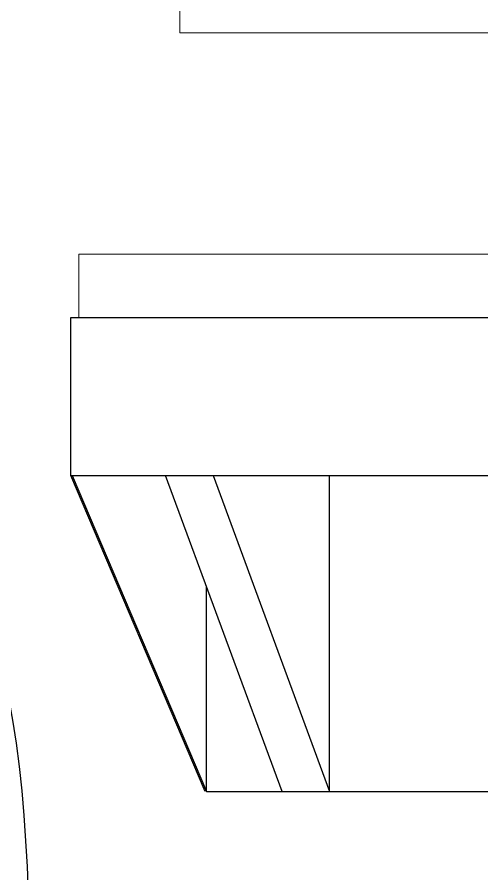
# Model space of a CAD drawing. Header units: millimetres. Extents: x 296 to 1136, y 93 to 687.
# Drawn here: x 402.29 to 416.99, y 296.03 to 323.13 of the extents above; entities that cross this region are included whole.
import ezdxf

# ---------------------------------------------------------------- set-up
doc = ezdxf.new("R2010")
doc.units = ezdxf.units.MM
doc.header["$LTSCALE"] = 0.75
doc.linetypes.add('CENTERX2', pattern=[101.6, 63.5, -12.7, 12.7, -12.7])
doc.layers.add('CENTER', color=1, linetype='CENTERX2')

msp = doc.modelspace()

# ---------------------------------------------------------------- linework, layer by layer
at = {"color": 7, "linetype": 'Continuous', "lineweight": 18}
for p, q in [((407.435, 323.631), (407.435, 322.631)), ((456.035, 322.631), (407.435, 322.631)), ((404.235, 315.631), (429.935, 315.631)), ((404.235, 313.631), (404.235, 315.631)), ((404.235, 313.631), (404.235, 313.631)), ((404.235, 313.631), (422.914, 313.631))]:
    msp.add_line(p, q, dxfattribs=at)
at = {"color": 7, "linetype": 'Continuous'}
for p, q in [((403.985, 308.631), (403.985, 313.631)), ((403.985, 313.631), (429.935, 313.631)), ((408.235, 298.631), (403.985, 308.631)), ((403.985, 308.631), (421.735, 308.631)), ((404.025, 308.631), (408.282, 298.631)), ((410.674, 298.631), (406.987, 308.631)), ((408.487, 308.631), (412.174, 298.631)), ((412.174, 298.631), (412.174, 308.631)), ((408.282, 298.631), (408.282, 305.118))]:
    msp.add_line(p, q, dxfattribs=at)
msp.add_line((408.282, 298.631), (429.935, 298.631))
at = {"layer": 'CENTER', "ltscale": 0.25}
msp.add_open_spline([(379.376, 289.417, 0), (379.578, 295.834, 0), (379.924, 306.86, 0), (412.512, 314.783, 0), (392.706, 264.511), (428.151, 260.079, 0), (431.049, 275.655), (431.663, 283.951)], degree=3, knots=[0, 0, 0, 0, 17.249459, 29.642166, 75.733509, 89.541235, 112.372857, 112.372857, 112.372857, 112.372857], dxfattribs=at)

doc.saveas('drawing.dxf')
